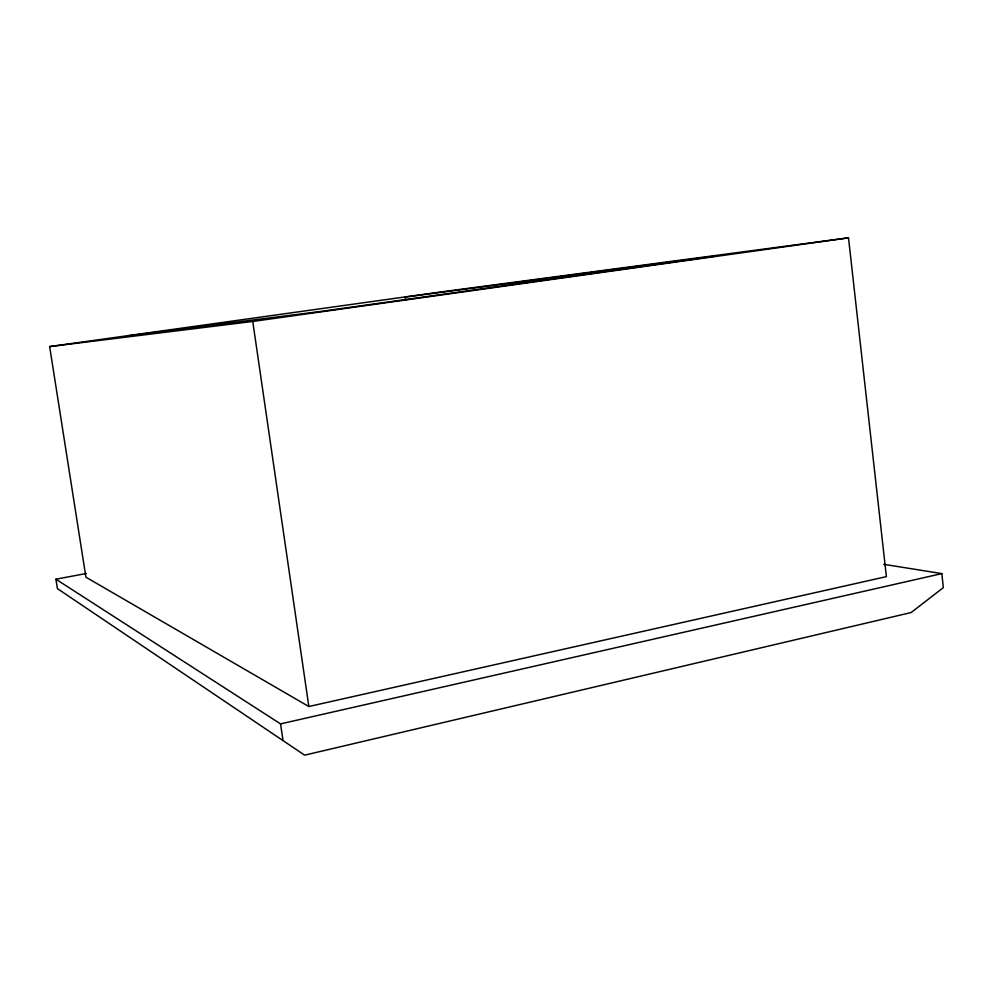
<?xml version="1.0" encoding="UTF-8"?>
<svg xmlns="http://www.w3.org/2000/svg" width="993" height="993" viewBox="0 0 993 993"><rect width="100%" height="100%" fill="white"/><g stroke="black" fill="none" stroke-linecap="round" stroke-linejoin="round"><path stroke-width="1.49" d="M55.906 579.204L280.547 723.885L941.823 573.606L943.35 587.633L911.102 612.544L304.628 755.164L57.408 588.601L55.906 579.204L86.304 573.507M308.835 706.519L886.389 576.623L848.506 237.836L439.092 292.19L49.65 346.582L85.907 577.181L308.835 706.519L252.756 321.459L49.65 346.582M252.756 321.459L848.506 237.836M127.228 335.932L321.62 311.318L714.861 256.169L405.194 297.093L405.616 300.147M883.708 564.309L941.823 573.606M280.547 723.885L282.943 740.083"/></g></svg>
